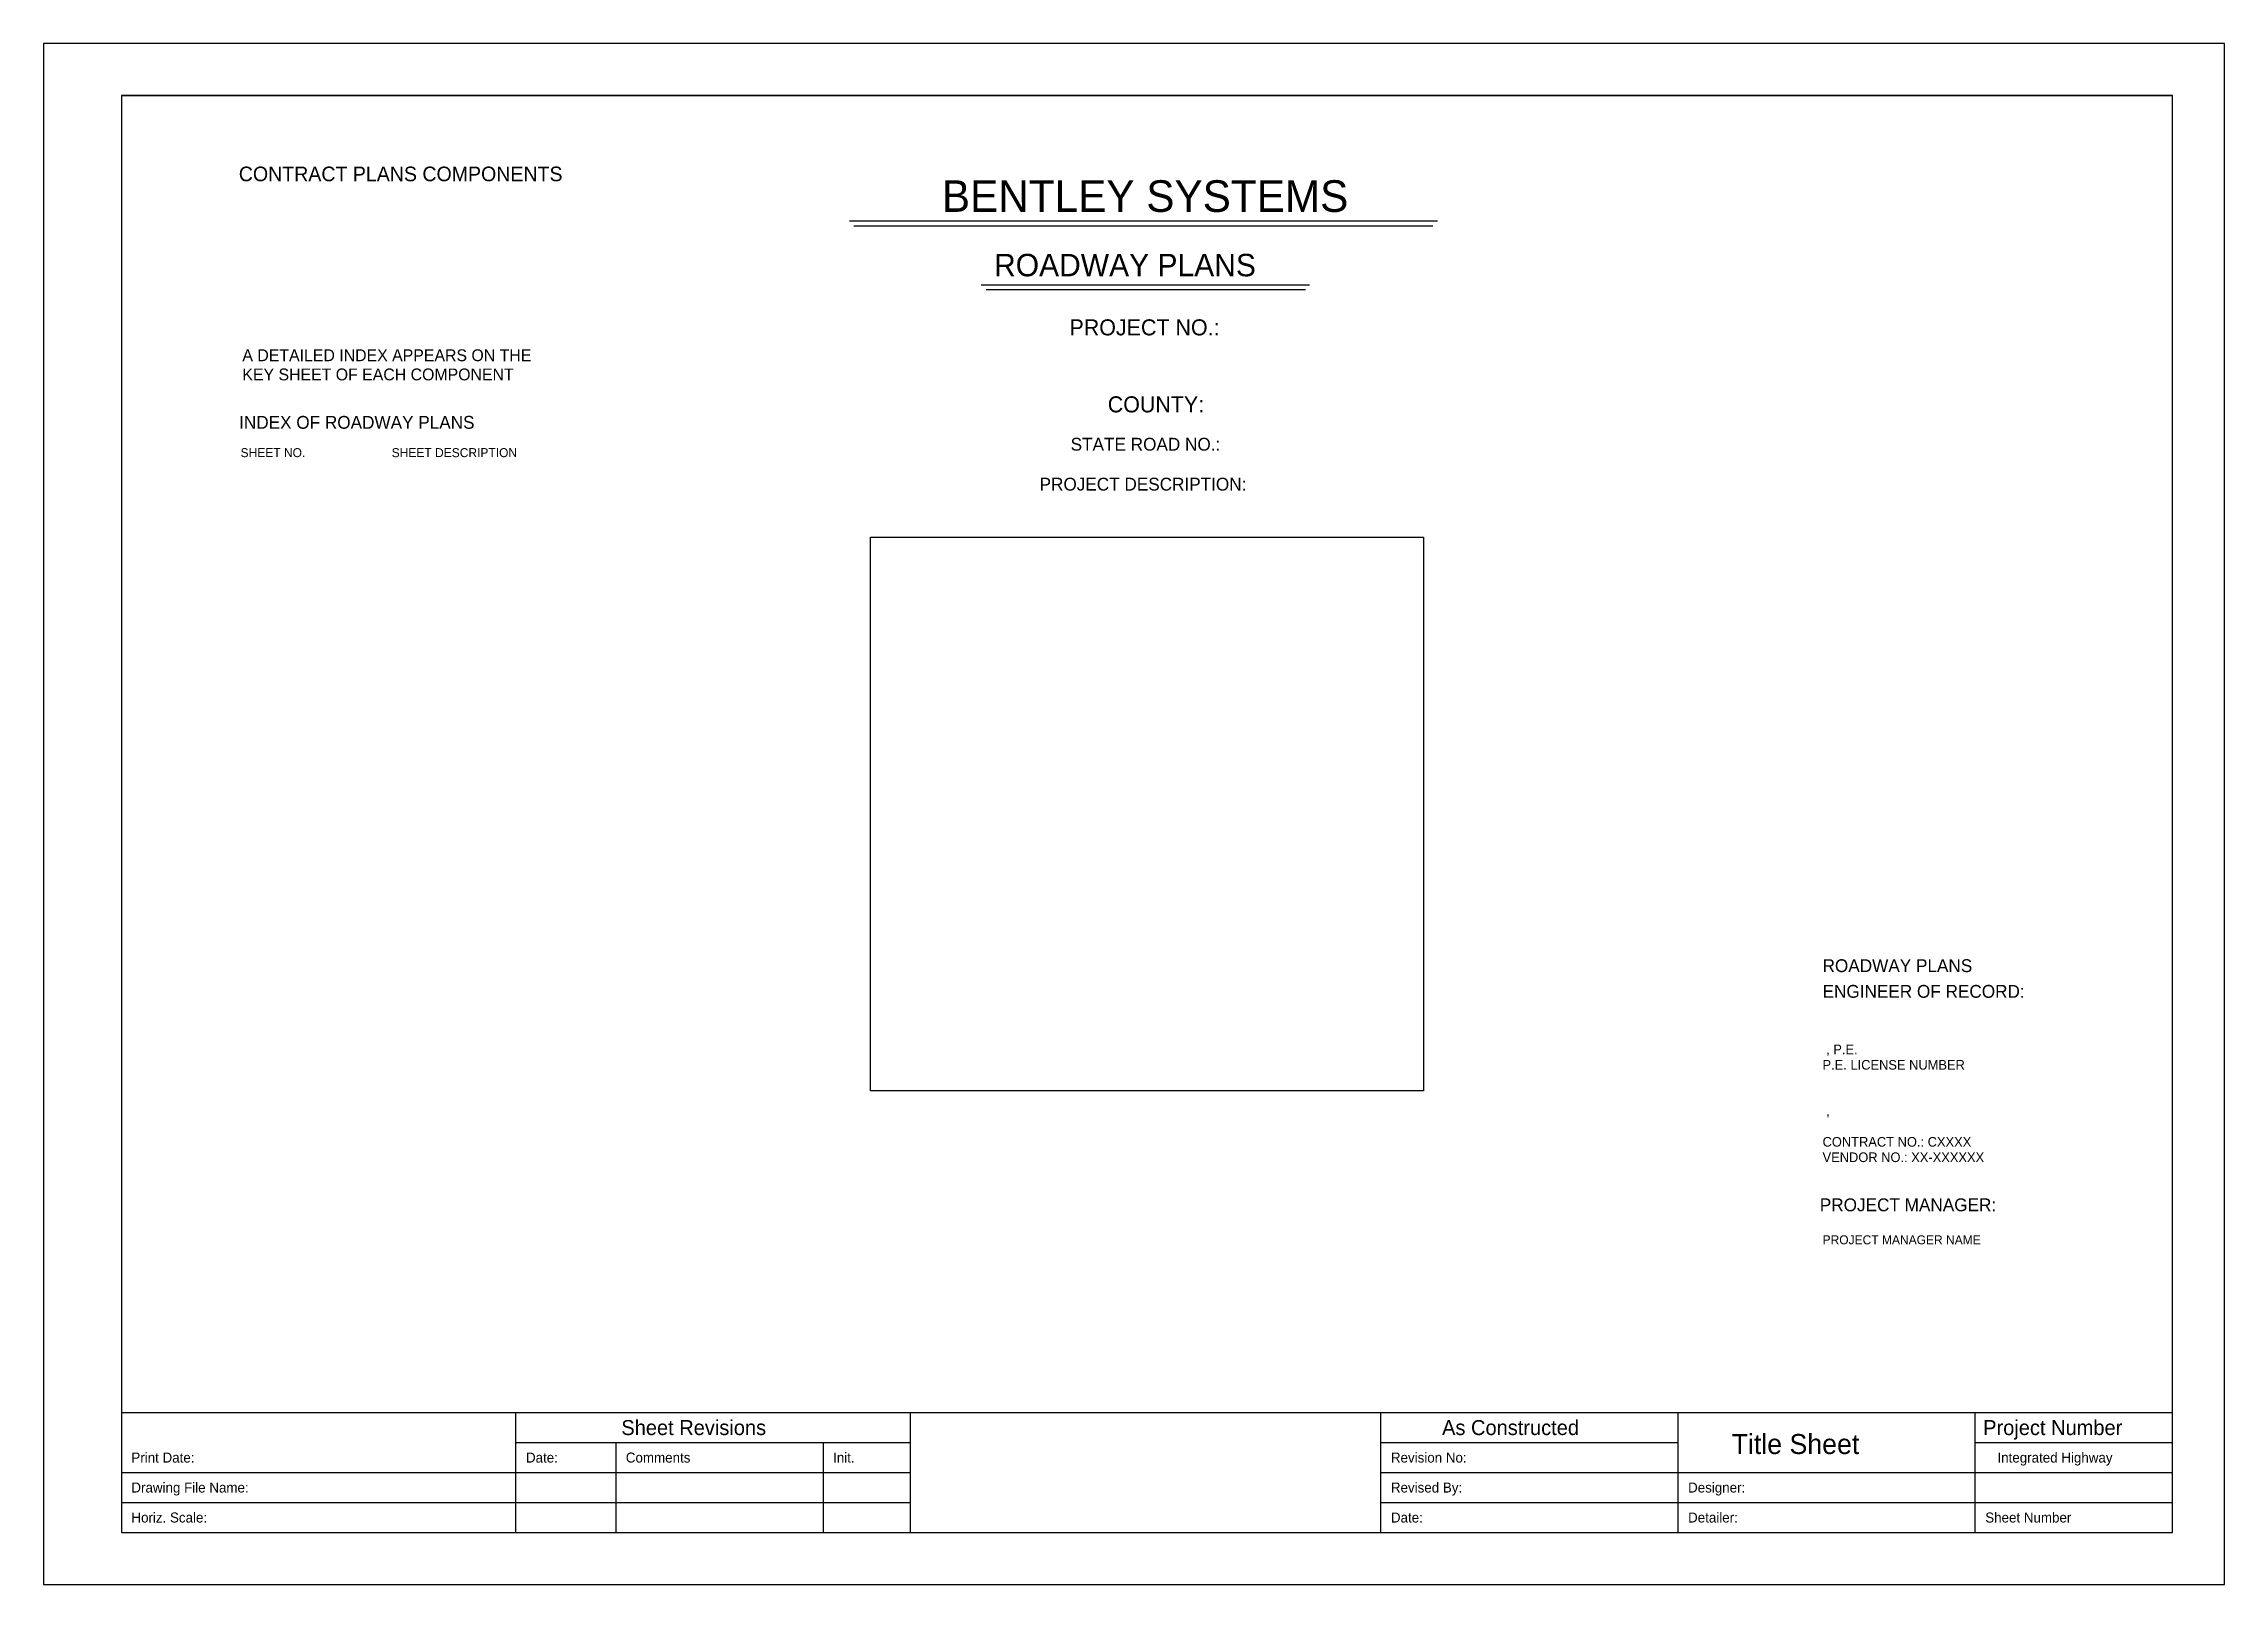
# Model space of a CAD drawing. Extents: x 0 to 0.841, y 0 to 0.594.
import ezdxf

# ---------------------------------------------------------------- set-up
doc = ezdxf.new("R2010")
doc.units = 0
for name, color, linetype in [('Default', 7, 'Continuous'), ('Draft_Plan_Labels', 7, 'Continuous'), ('Draft_Sheet', 7, 'Continuous')]:
    doc.layers.add(name, color=color, linetype=linetype)

msp = doc.modelspace()

# ---------------------------------------------------------------- linework, layer by layer
at = {"layer": 'Default'}
msp.add_line((0.03, 0.574), (0.821, 0.574), dxfattribs=at)
msp.add_lwpolyline([(0.841, 0.594), (0, 0.594), (0, 0), (0.841, 0)], close=True, dxfattribs=at)
at = {"layer": 'Draft_Sheet'}
for p, q in [((0.31082, 0.52564), (0.53749, 0.52564)), ((0.31244, 0.52376), (0.53576, 0.52376)), ((0.3615, 0.50103), (0.48821, 0.50103)), ((0.36345, 0.49915), (0.48659, 0.49915)), ((0.03, 0.06622), (0.821, 0.06622)), ((0.18215, 0.02), (0.18215, 0.06622)), ((0.33431, 0.02), (0.33431, 0.06622)), ((0.51573, 0.02), (0.51573, 0.06622)), ((0.63033, 0.02), (0.63033, 0.06622)), ((0.74492, 0.02), (0.74492, 0.06622)), ((0.18215, 0.05467), (0.33431, 0.05467)), ((0.22067, 0.05467), (0.22067, 0.02)), ((0.3006, 0.05467), (0.3006, 0.02)), ((0.51573, 0.05467), (0.63033, 0.05467)), ((0.74492, 0.05467), (0.821, 0.05467)), ((0.03, 0.04311), (0.33431, 0.04311)), ((0.51573, 0.04311), (0.821, 0.04311)), ((0.03, 0.03156), (0.33431, 0.03156)), ((0.51573, 0.03156), (0.821, 0.03156))]:
    msp.add_line(p, q, dxfattribs=at)
for points in [[(0.03, 0.02), (0.821, 0.02), (0.821, 0.574), (0.03, 0.574)], [(0.31882, 0.40368), (0.53218, 0.40368), (0.53218, 0.19032), (0.31882, 0.19032)]]:
    msp.add_lwpolyline(points, close=True, dxfattribs=at)

# ---------------------------------------------------------------- texts
at = {"layer": 'Draft_Plan_Labels'}
for s, height, p in [('CONTRACT PLANS COMPONENTS', 0.005639, (0.07527, 0.54095)), ('BENTLEY SYSTEMS', 0.012192, (0.34641, 0.52913)), ('ROADWAY PLANS', 0.0086563, (0.36653, 0.5043)), ('PROJECT NO.: ', 0.0061831, (0.39561, 0.48152)), ('A DETAILED INDEX APPEARS ON THE ', 0.004572, (0.07665, 0.47157)), ('KEY SHEET OF EACH COMPONENT', 0.004572, (0.07665, 0.46418)), ('  COUNTY:', 0.006183, (0.40578, 0.45184)), ('INDEX OF ROADWAY PLANS', 0.0049465, (0.0754, 0.44552)), ('SHEET NO.', 0.003463, (0.07596, 0.43458)), ('SHEET DESCRIPTION', 0.0034625, (0.13423, 0.43458)), ('STATE ROAD NO.: ', 0.0049465, (0.39607, 0.43708)), ('PROJECT DESCRIPTION: ', 0.0049465, (0.3841, 0.42169)), ('ROADWAY PLANS', 0.0049484, (0.68604, 0.23605)), ('ENGINEER OF RECORD:', 0.0049484, (0.68604, 0.22615)), ('P.E. LICENSE NUMBER  ', 0.0037113, (0.68604, 0.19844)), (' , P.E.', 0.003711, (0.68604, 0.20438)), (' ,    ', 0.003711, (0.68604, 0.18063)), ('CONTRACT NO.: CXXXX', 0.0037113, (0.68604, 0.16875)), ('VENDOR NO.: XX-XXXXXX', 0.0037113, (0.68604, 0.16281)), ('PROJECT MANAGER:', 0.0049484, (0.68498, 0.14385)), ('PROJECT MANAGER NAME', 0.0034639, (0.68604, 0.13111))]:
    msp.add_text(s, height=height, dxfattribs=at).set_placement(p)
at = {"layer": 'Draft_Sheet'}
for s, height, p in [('Sheet Revisions', 0.005778, (0.22279, 0.05756)), ('As Constructed', 0.005778, (0.5393, 0.05756)), ('Project Number', 0.005778, (0.74797, 0.05756)), ('Print Date:', 0.003852, (0.03385, 0.04696)), ('Date:', 0.003852, (0.18601, 0.04696)), ('Comments', 0.003852, (0.22453, 0.04696)), ('Init.', 0.003852, (0.30446, 0.04696)), ('Revision No:', 0.003852, (0.51958, 0.04696)), ('Title Sheet', 0.007704, (0.65096, 0.05025)), ('Integrated Highway', 0.003852, (0.75349, 0.04696)), ('Drawing File Name:', 0.003852, (0.03385, 0.03541)), ('Revised By:', 0.003852, (0.51958, 0.03541)), ('Designer:', 0.003852, (0.63418, 0.03541)), ('Horiz. Scale:', 0.003852, (0.03385, 0.02385)), ('Date:', 0.003852, (0.51958, 0.02385)), ('Detailer:', 0.003852, (0.63418, 0.02385)), ('Sheet Number', 0.003852, (0.74877, 0.02385))]:
    msp.add_text(s, height=height, dxfattribs=at).set_placement(p)

doc.saveas('drawing.dxf')
